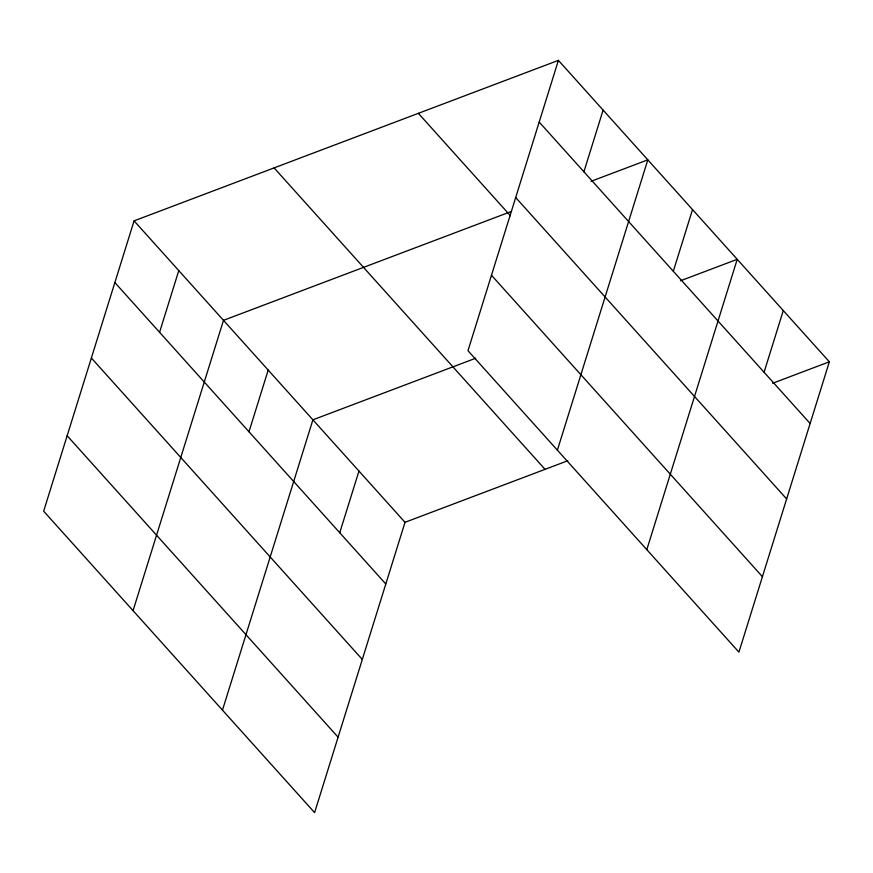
<?xml version="1.0" encoding="UTF-8"?>
<svg xmlns="http://www.w3.org/2000/svg" width="873" height="873" viewBox="0 0 873 873"><rect width="100%" height="100%" fill="white"/><g stroke="black" fill="none" stroke-linecap="round" stroke-linejoin="round"><path stroke-width="1.31" d="M558.404 60.368L467.983 350.695L738.918 652.142L829.35 361.804L558.404 60.368L134.082 220.858L43.65 511.196L314.596 812.632L405.017 522.305L567.832 460.726M159.573 332.286L178.779 270.597M133.056 610.663L223.488 320.336L511.578 211.375M248.98 431.764L268.197 370.076M222.473 710.142L312.905 419.815L475.709 358.236M339.75 532.748L358.956 471.06M583.895 171.795L603.112 110.107M557.389 450.173L647.821 159.846L591.054 181.311M673.312 271.274L692.529 209.575M646.806 549.652L737.227 259.314L680.46 280.79M764.071 372.258L783.288 310.559M772.583 383.28L829.35 361.804M539.198 122.056L810.133 423.503M515.692 197.516L786.638 498.952M418.374 113.326L510.476 215.784M491.477 275.246L762.424 576.693M274.111 167.9L545.047 469.336M134.082 220.858L405.017 522.305M114.865 282.557L385.801 583.993M91.359 358.006L362.306 659.442M67.156 435.736L338.091 737.183"/></g></svg>
